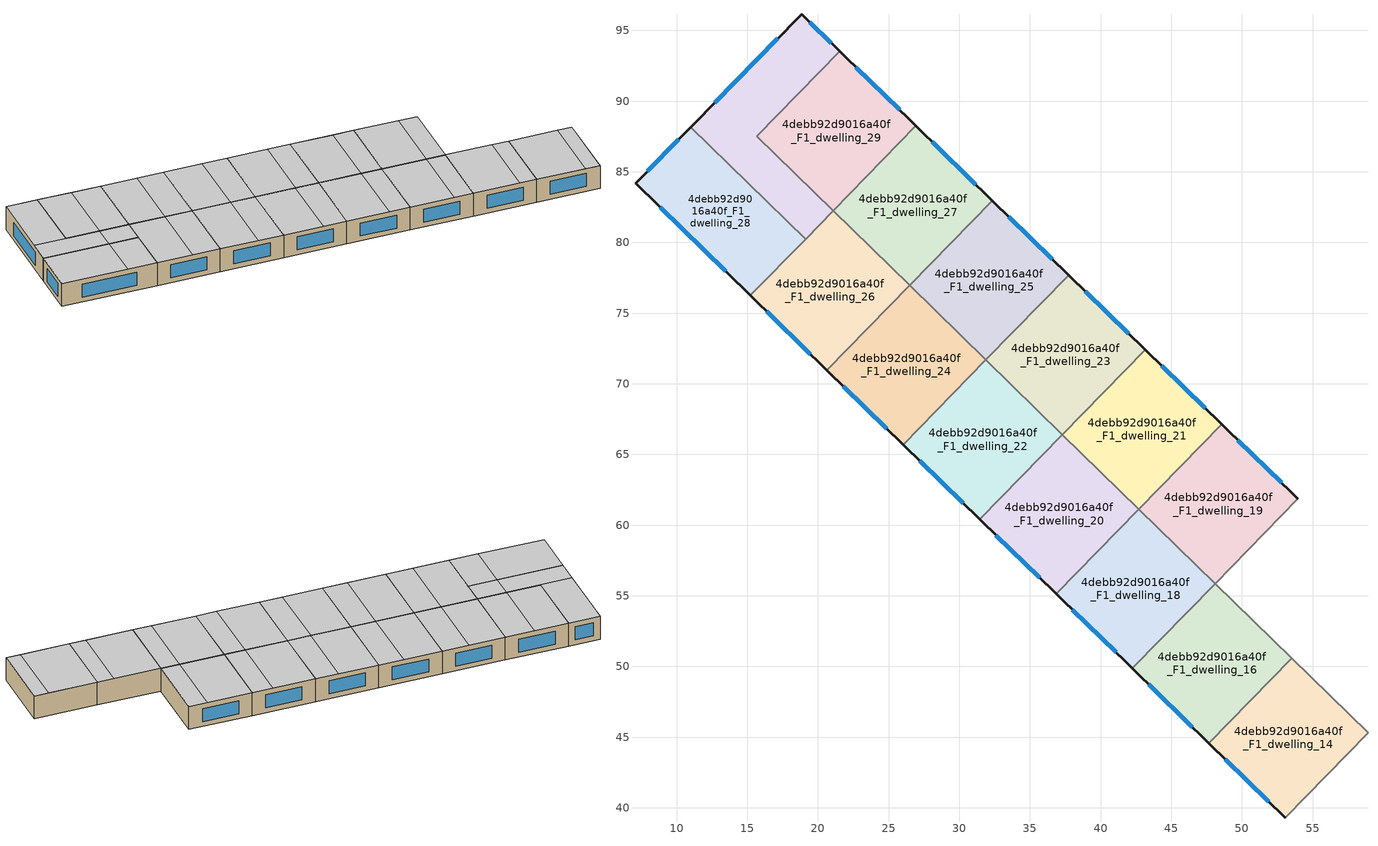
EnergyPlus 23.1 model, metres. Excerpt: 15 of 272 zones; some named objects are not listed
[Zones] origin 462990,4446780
4debb92d9016a40f_F1_dwelling_14
 floor to 4debb92d9016a40f_F0_dwelling_14 (EU_floor_Construction): 58.92,45.3 53.07,39.3 47.66,44.58 53.52,50.58 z3
 wall outside (EU_wall_Construction): 47.66,44.58 53.07,39.3 z3:6
 wall to 4debb92d9016a40f_F1_dwelling_16 (EU_wall_Construction): 53.52,50.58 47.66,44.58 z3:6
 wall to 4debb92d9016a40f_F1_dwelling_15 (EU_wall_Construction): 58.92,45.3 53.52,50.58 z3:6
 wall to 4debb92d9016a40f_F1_dwelling_12 (EU_wall_Construction): 53.07,39.3 58.92,45.3 z3:6
 window (EU_Window_Construction): 48.82,43.45 51.91,40.43 z3.64:5.36
 ceiling to 4debb92d9016a40f_F2_dwelling_14 (EU_floor_Construction): 51.81,40.54 57.66,46.53 53.52,50.58 47.66,44.58 z6
 ceiling to 4debb92d9016a40f_F2_dwelling_12 (EU_floor_Construction): 53.07,39.3 58.92,45.3 57.66,46.53 51.81,40.54 z6
4debb92d9016a40f_F1_dwelling_16
 floor to 4debb92d9016a40f_F0_dwelling_16 (EU_floor_Construction): 53.52,50.58 47.66,44.58 42.26,49.86 48.11,55.86 z3
 wall outside (EU_wall_Construction): 42.26,49.86 47.66,44.58 z3:6
 wall to 4debb92d9016a40f_F1_dwelling_18 (EU_wall_Construction): 48.11,55.86 42.26,49.86 z3:6
 wall to 4debb92d9016a40f_F1_dwelling_17 (EU_wall_Construction): 53.52,50.58 48.11,55.86 z3:6
 window (EU_Window_Construction): 43.41,48.73 46.5,45.71 z3.64:5.36
 ceiling adiabatic (EU_roof_Construction): 46.22,45.99 52.08,51.99 48.11,55.86 42.26,49.86 z6
 ceiling to 4debb92d9016a40f_F2_dwelling_14 (EU_floor_Construction): 47.66,44.58 53.52,50.58 52.08,51.99 46.22,45.99 z6
4debb92d9016a40f_F1_dwelling_18
 floor to 4debb92d9016a40f_F0_dwelling_18 (EU_floor_Construction): 48.11,55.86 42.26,49.86 36.85,55.14 42.71,61.14 z3
 wall outside (EU_wall_Construction): 36.85,55.14 42.26,49.86 z3:6
 wall to 4debb92d9016a40f_F1_dwelling_20 (EU_wall_Construction): 42.71,61.14 36.85,55.14 z3:6
 wall to 4debb92d9016a40f_F1_dwelling_19 (EU_wall_Construction): 48.11,55.86 42.71,61.14 z3:6
 window (EU_Window_Construction): 38.01,54.01 41.1,50.99 z3.64:5.36
 ceiling to 4debb92d9016a40f_F2_dwelling_18 (EU_floor_Construction): 40.64,51.44 46.49,57.44 42.71,61.14 36.85,55.14 z6
 ceiling to 4debb92d9016a40f_F2_dwelling_16 (EU_floor_Construction): 42.26,49.86 48.11,55.86 46.49,57.44 40.64,51.44 z6
4debb92d9016a40f_F1_dwelling_19
 floor to 4debb92d9016a40f_F0_dwelling_19 (EU_floor_Construction): 53.97,61.86 48.11,55.86 42.71,61.14 48.56,67.13 z3
 wall outside (EU_wall_Construction): 53.97,61.86 48.56,67.13 z3:6
 wall to 4debb92d9016a40f_F1_dwelling_21 (EU_wall_Construction): 48.56,67.13 42.71,61.14 z3:6
 wall to 4debb92d9016a40f_F1_dwelling_17 (EU_wall_Construction): 48.11,55.86 53.97,61.86 z3:6
 window (EU_Window_Construction): 52.81,62.99 49.72,66 z3.64:5.36
 ceiling to 4debb92d9016a40f_F2_dwelling_19 (EU_floor_Construction): 46.49,57.44 52.35,63.44 48.56,67.13 42.71,61.14 z6
 ceiling to 4debb92d9016a40f_F2_dwelling_17 (EU_floor_Construction): 48.11,55.86 53.97,61.85 52.35,63.44 46.49,57.44 z6
4debb92d9016a40f_F1_dwelling_20
 floor to 4debb92d9016a40f_F0_dwelling_20 (EU_floor_Construction): 42.71,61.14 36.85,55.14 31.45,60.42 37.3,66.41 z3
 wall outside (EU_wall_Construction): 31.45,60.42 36.85,55.14 z3:6
 wall to 4debb92d9016a40f_F1_dwelling_22 (EU_wall_Construction): 37.3,66.41 31.45,60.42 z3:6
 wall to 4debb92d9016a40f_F1_dwelling_21 (EU_wall_Construction): 42.71,61.14 37.3,66.41 z3:6
 window (EU_Window_Construction): 32.6,59.29 35.69,56.27 z3.64:5.36
 ceiling to 4debb92d9016a40f_F2_dwelling_20 (EU_floor_Construction): 35.05,56.9 40.91,62.89 37.3,66.41 31.45,60.42 z6
 ceiling to 4debb92d9016a40f_F2_dwelling_18 (EU_floor_Construction): 36.85,55.14 42.71,61.14 40.91,62.89 35.05,56.9 z6
4debb92d9016a40f_F1_dwelling_21
 floor to 4debb92d9016a40f_F0_dwelling_21 (EU_floor_Construction): 48.56,67.13 42.71,61.14 37.3,66.41 43.16,72.41 z3
 wall outside (EU_wall_Construction): 48.56,67.13 43.16,72.41 z3:6
 wall to 4debb92d9016a40f_F1_dwelling_23 (EU_wall_Construction): 43.16,72.41 37.3,66.41 z3:6
 window (EU_Window_Construction): 47.41,68.26 44.32,71.28 z3.64:5.36
 ceiling to 4debb92d9016a40f_F2_dwelling_21 (EU_floor_Construction): 40.91,62.9 46.76,68.89 43.16,72.41 37.3,66.41 z6
 ceiling to 4debb92d9016a40f_F2_dwelling_19 (EU_floor_Construction): 42.71,61.14 48.56,67.13 46.76,68.89 40.91,62.9 z6
4debb92d9016a40f_F1_dwelling_22
 floor to 4debb92d9016a40f_F0_dwelling_22 (EU_floor_Construction): 37.3,66.41 31.45,60.42 26.04,65.7 31.9,71.69 z3
 wall outside (EU_wall_Construction): 26.04,65.7 31.45,60.42 z3:6
 wall to 4debb92d9016a40f_F1_dwelling_24 (EU_wall_Construction): 31.9,71.69 26.04,65.7 z3:6
 wall to 4debb92d9016a40f_F1_dwelling_23 (EU_wall_Construction): 37.3,66.41 31.9,71.69 z3:6
 window (EU_Window_Construction): 27.2,64.56 30.29,61.55 z3.64:5.36
 ceiling to 4debb92d9016a40f_F2_dwelling_20 (EU_floor_Construction): 31.45,60.42 37.3,66.41 35.32,68.35 29.46,62.35 z6
 ceiling adiabatic (EU_roof_Construction): 31.45,60.42 29.46,62.35 35.32,68.35 31.9,71.69 26.04,65.7 z6
4debb92d9016a40f_F1_dwelling_23
 floor to 4debb92d9016a40f_F0_dwelling_23 (EU_floor_Construction): 43.16,72.41 37.3,66.41 31.9,71.69 37.75,77.69 z3
 wall outside (EU_wall_Construction): 43.16,72.41 37.75,77.69 z3:6
 wall to 4debb92d9016a40f_F1_dwelling_25 (EU_wall_Construction): 37.75,77.69 31.9,71.69 z3:6
 window (EU_Window_Construction): 42,73.54 38.91,76.56 z3.64:5.36
 ceiling to 4debb92d9016a40f_F2_dwelling_23 (EU_floor_Construction): 35.32,68.35 41.18,74.35 37.75,77.69 31.9,71.69 z6
 ceiling to 4debb92d9016a40f_F2_dwelling_21 (EU_floor_Construction): 37.3,66.41 43.16,72.41 41.18,74.35 35.32,68.35 z6
4debb92d9016a40f_F1_dwelling_24
 floor to 4debb92d9016a40f_F0_dwelling_24 (EU_floor_Construction): 31.9,71.69 26.04,65.7 20.63,70.97 26.49,76.97 z3
 wall outside (EU_wall_Construction): 20.63,70.97 26.04,65.7 z3:6
 wall to 4debb92d9016a40f_F1_dwelling_26 (EU_wall_Construction): 26.49,76.97 20.63,70.97 z3:6
 wall to 4debb92d9016a40f_F1_dwelling_25 (EU_wall_Construction): 31.9,71.69 26.49,76.97 z3:6
 window (EU_Window_Construction): 21.79,69.84 24.88,66.83 z3.64:5.36
 ceiling to 4debb92d9016a40f_F2_dwelling_24 (EU_floor_Construction): 23.88,67.81 29.73,73.8 26.49,76.97 20.63,70.97 z6
 ceiling to 4debb92d9016a40f_F2_dwelling_22 (EU_floor_Construction): 26.04,65.7 31.9,71.69 29.73,73.8 23.88,67.81 z6
4debb92d9016a40f_F1_dwelling_25
 floor to 4debb92d9016a40f_F0_dwelling_25 (EU_floor_Construction): 37.75,77.69 31.9,71.69 26.49,76.97 32.35,82.97 z3
 wall outside (EU_wall_Construction): 37.75,77.69 32.35,82.97 z3:6
 wall to 4debb92d9016a40f_F1_dwelling_27 (EU_wall_Construction): 32.35,82.97 26.49,76.97 z3:6
 window (EU_Window_Construction): 36.6,78.82 33.5,81.84 z3.64:5.36
 ceiling to 4debb92d9016a40f_F2_dwelling_25 (EU_floor_Construction): 29.73,73.8 35.59,79.8 32.35,82.97 26.49,76.97 z6
 ceiling to 4debb92d9016a40f_F2_dwelling_23 (EU_floor_Construction): 31.9,71.69 37.75,77.69 35.59,79.8 29.73,73.8 z6
4debb92d9016a40f_F1_dwelling_26
 floor to 4debb92d9016a40f_F0_dwelling_26 (EU_floor_Construction): 26.49,76.97 20.63,70.97 15.23,76.25 21.09,82.25 z3
 wall outside (EU_wall_Construction): 15.23,76.25 20.63,70.97 z3:6
 wall to 4debb92d9016a40f_F1_dwelling_27 (EU_wall_Construction): 26.49,76.97 21.09,82.25 z3:6
 wall to 4debb92d9016a40f_F1_dwelling_28 (EU_wall_Construction): 19.13,80.24 15.23,76.25 z3:6
 wall to 4debb92d9016a40f_F1_dwelling_30 (EU_wall_Construction): 21.09,82.25 19.13,80.24 z3:6
 window (EU_Window_Construction): 16.39,75.12 19.48,72.1 z3.64:5.36
 ceiling to 4debb92d9016a40f_F2_dwelling_26 (EU_floor_Construction): 18.29,73.26 24.15,79.26 21.08,82.25 15.23,76.25 z6
 ceiling to 4debb92d9016a40f_F2_dwelling_24 (EU_floor_Construction): 20.63,70.97 26.49,76.97 24.15,79.26 18.29,73.26 z6
4debb92d9016a40f_F1_dwelling_27
 floor to 4debb92d9016a40f_F0_dwelling_27 (EU_floor_Construction): 32.35,82.97 26.49,76.97 21.09,82.25 26.94,88.25 z3
 wall outside (EU_wall_Construction): 32.35,82.97 26.94,88.25 z3:6
 wall to 4debb92d9016a40f_F1_dwelling_29 (EU_wall_Construction): 26.94,88.25 21.09,82.25 z3:6
 window (EU_Window_Construction): 31.19,84.1 28.1,87.12 z3.64:5.36
 ceiling to 4debb92d9016a40f_F2_dwelling_27 (EU_floor_Construction): 24.15,79.26 30,85.26 26.94,88.25 21.09,82.25 z6
 ceiling to 4debb92d9016a40f_F2_dwelling_25 (EU_floor_Construction): 26.49,76.97 32.35,82.97 30,85.26 24.15,79.26 z6
4debb92d9016a40f_F1_dwelling_28
 floor to 4debb92d9016a40f_F0_dwelling_28 (EU_floor_Construction): 19.13,80.24 15.23,76.25 7.1,84.19 11.01,88.17 z3
 wall outside (EU_wall_Construction): 11.01,88.17 7.1,84.19 15.23,76.25 z3:6
 wall to 4debb92d9016a40f_F1_dwelling_30 (EU_wall_Construction): 19.13,80.24 11.01,88.17 z3:6
 window (EU_Window_Construction): 10.17,87.32 7.94,85.04 / 8.84,82.49 13.49,77.95 z3.64:5.36
 ceiling adiabatic (EU_roof_Construction): 12.71,78.72 16.6,82.71 11.01,88.17 7.1,84.19 z6
 ceiling to 4debb92d9016a40f_F2_dwelling_26 (EU_floor_Construction): 15.23,76.25 19.13,80.24 16.6,82.71 12.71,78.72 z6
4debb92d9016a40f_F1_dwelling_29
 floor to 4debb92d9016a40f_F0_dwelling_29 (EU_floor_Construction): 26.94,88.25 21.09,82.25 15.68,87.53 21.54,93.53 z3
 wall outside (EU_wall_Construction): 26.94,88.25 21.54,93.53 z3:6
 wall to 4debb92d9016a40f_F1_dwelling_30 (EU_wall_Construction): 21.54,93.53 15.68,87.53 21.09,82.25 z3:6
 window (EU_Window_Construction): 25.78,89.38 22.69,92.39 z3.64:5.36
 ceiling to 4debb92d9016a40f_F2_dwelling_29 (EU_floor_Construction): 18.56,84.71 24.42,90.71 21.54,93.53 15.68,87.53 z6
 ceiling to 4debb92d9016a40f_F2_dwelling_27 (EU_floor_Construction): 21.09,82.25 26.94,88.25 24.42,90.71 18.56,84.71 z6
4debb92d9016a40f_F1_dwelling_30
 floor to 4debb92d9016a40f_F0_dwelling_30 (EU_floor_Construction): 21.54,93.53 15.68,87.53 21.09,82.25 19.13,80.24 11.01,88.17 18.85,96.14 z3
 wall outside (EU_wall_Construction): 21.54,93.53 18.85,96.14 11.01,88.17 z3:6
 window (EU_Window_Construction): 17.17,94.43 12.69,89.88 / 20.96,94.09 19.43,95.58 z3.64:5.36
 ceiling to 4debb92d9016a40f_F2_dwelling_29 (EU_floor_Construction): 18.56,84.71 15.68,87.53 21.54,93.53 18.85,96.14 12.97,90.16 18.55,84.7 z6
 ceiling to 4debb92d9016a40f_F2_dwelling_28 (EU_floor_Construction): 16.6,82.71 18.55,84.7 12.97,90.16 11.01,88.17 z6
 ceiling to 4debb92d9016a40f_F2_dwelling_26 (EU_floor_Construction): 19.13,80.24 21.08,82.25 18.56,84.71 16.6,82.71 z6
[Building]
EU S2 Campaign: North Axis=0; Terrain=City; Solar Distribution=FullExterior
[Site:Location]
Yerevan-Zvartnots.Intl.AP: Latitude=40.15; Longitude=44.383; Time Zone=4; Elevation=854
[SizingPeriod:WeatherFileDays]
AnnualSizingPeriod: Begin Month=1; Begin Day of Month=1; End Month=12; End Day of Month=31; Day of Week for Start Day=Monday; Use Weather File Daylight Saving Period=No; Use Weather File Rain and Snow Indicators=No
[MATERIAL]
EU_InternalMass_Material: Roughness=MediumRough; Thickness=0.1; Conductivity=1; Density=1800; Specific Heat=900; Thermal Absorptance=0.9; Solar Absorptance=0.7; Visible Absorptance=0.7
[MATERIAL:NOMASS] Roughness=MediumRough; Thermal Absorptance=0.9; Solar Absorptance=0.7; Visible Absorptance=0.7
Name | Thermal Resistance
EU_wall_NoMass | 1.05043
EU_roof_NoMass | 1.45357
EU_floor_NoMass | 0.478065
[WINDOWMATERIAL:SIMPLEGLAZINGSYSTEM]
EU_Window_SimpleGlazing: UFactor=2.5566; Solar Heat Gain Coefficient=0.75; Visible Transmittance=0.75
[CONSTRUCTION]
EU_wall_Construction: EU_wall_NoMass
EU_roof_Construction: EU_roof_NoMass
EU_floor_Construction: EU_floor_NoMass
EU_Window_Construction: EU_Window_SimpleGlazing
EU_InternalMass_Construction: EU_InternalMass_Material
[ZONE] Type=1; Multiplier=1; Ceiling Height=autocalculate; Floor Area=autocalculate; Part of Total Floor Area=Yes
Name | Volume
4debb92d9016a40f_F1_dwelling_14 | 189.998
4debb92d9016a40f_F1_dwelling_16; 4debb92d9016a40f_F1_dwelling_24; 4debb92d9016a40f_F1_dwelling_25; 4debb92d9016a40f_F1_dwelling_26; 4debb92d9016a40f_F1_dwelling_29 | 189.999
4debb92d9016a40f_F1_dwelling_18; 4debb92d9016a40f_F1_dwelling_22; 4debb92d9016a40f_F1_dwelling_27 | 190
4debb92d9016a40f_F1_dwelling_19 | 190.033
4debb92d9016a40f_F1_dwelling_20 | 189.981
4debb92d9016a40f_F1_dwelling_21 | 189.997
4debb92d9016a40f_F1_dwelling_23 | 190.015
4debb92d9016a40f_F1_dwelling_28 | 190.003
4debb92d9016a40f_F1_dwelling_30 | 189.992
[INTERNALMASS] Construction=EU_InternalMass_Construction
Name | Zone or ZoneList | Surface Area
4debb92d9016a40f_F1_dwelling_14_EU_InternalMass | 4debb92d9016a40f_F1_dwelling_14 | 63.3328
4debb92d9016a40f_F1_dwelling_16_EU_InternalMass | 4debb92d9016a40f_F1_dwelling_16 | 63.333
4debb92d9016a40f_F1_dwelling_18_EU_InternalMass | 4debb92d9016a40f_F1_dwelling_18 | 63.3334
4debb92d9016a40f_F1_dwelling_19_EU_InternalMass | 4debb92d9016a40f_F1_dwelling_19 | 63.3456
4debb92d9016a40f_F1_dwelling_20_EU_InternalMass | 4debb92d9016a40f_F1_dwelling_20 | 63.3258
4debb92d9016a40f_F1_dwelling_21_EU_InternalMass | 4debb92d9016a40f_F1_dwelling_21 | 63.3311
4debb92d9016a40f_F1_dwelling_22_EU_InternalMass | 4debb92d9016a40f_F1_dwelling_22 | 63.332
4debb92d9016a40f_F1_dwelling_23_EU_InternalMass | 4debb92d9016a40f_F1_dwelling_23 | 63.3384
4debb92d9016a40f_F1_dwelling_24_EU_InternalMass | 4debb92d9016a40f_F1_dwelling_24 | 63.333
4debb92d9016a40f_F1_dwelling_25_EU_InternalMass | 4debb92d9016a40f_F1_dwelling_25 | 63.333
4debb92d9016a40f_F1_dwelling_26_EU_InternalMass | 4debb92d9016a40f_F1_dwelling_26 | 63.3357
4debb92d9016a40f_F1_dwelling_27_EU_InternalMass | 4debb92d9016a40f_F1_dwelling_27 | 63.3347
4debb92d9016a40f_F1_dwelling_28_EU_InternalMass | 4debb92d9016a40f_F1_dwelling_28 | 63.3359
4debb92d9016a40f_F1_dwelling_29_EU_InternalMass | 4debb92d9016a40f_F1_dwelling_29 | 63.3343
4debb92d9016a40f_F1_dwelling_30_EU_InternalMass | 4debb92d9016a40f_F1_dwelling_30 | 63.3306
[OTHEREQUIPMENT] Fuel Type=Electricity; Design Level Calculation Method=Watts/Area; Power per Zone Floor Area=1; Fraction Latent=0; Fraction Radiant=0; Fraction Lost=0; Carbon Dioxide Generation Rate=0; EndUse Subcategory=EU_Step8_InternalGains
Name | Zone or ZoneList or Space or SpaceList | Schedule
EU_Step8_InternalGain_4debb92d9016a40f_F1_dwelling_14_f000 | 4debb92d9016a40f_F1_dwelling_14 | EU_Step8_GainSchedule_4debb92d9016a40f_F1_dwelling_14_f000
EU_Step8_InternalGain_4debb92d9016a40f_F1_dwelling_16_f000 | 4debb92d9016a40f_F1_dwelling_16 | EU_Step8_GainSchedule_4debb92d9016a40f_F1_dwelling_16_f000
EU_Step8_InternalGain_4debb92d9016a40f_F1_dwelling_18_f000 | 4debb92d9016a40f_F1_dwelling_18 | EU_Step8_GainSchedule_4debb92d9016a40f_F1_dwelling_18_f000
EU_Step8_InternalGain_4debb92d9016a40f_F1_dwelling_19_f000 | 4debb92d9016a40f_F1_dwelling_19 | EU_Step8_GainSchedule_4debb92d9016a40f_F1_dwelling_19_f000
EU_Step8_InternalGain_4debb92d9016a40f_F1_dwelling_20_f000 | 4debb92d9016a40f_F1_dwelling_20 | EU_Step8_GainSchedule_4debb92d9016a40f_F1_dwelling_20_f000
EU_Step8_InternalGain_4debb92d9016a40f_F1_dwelling_21_f000 | 4debb92d9016a40f_F1_dwelling_21 | EU_Step8_GainSchedule_4debb92d9016a40f_F1_dwelling_21_f000
EU_Step8_InternalGain_4debb92d9016a40f_F1_dwelling_22_f000 | 4debb92d9016a40f_F1_dwelling_22 | EU_Step8_GainSchedule_4debb92d9016a40f_F1_dwelling_22_f000
EU_Step8_InternalGain_4debb92d9016a40f_F1_dwelling_23_f000 | 4debb92d9016a40f_F1_dwelling_23 | EU_Step8_GainSchedule_4debb92d9016a40f_F1_dwelling_23_f000
EU_Step8_InternalGain_4debb92d9016a40f_F1_dwelling_24_f000 | 4debb92d9016a40f_F1_dwelling_24 | EU_Step8_GainSchedule_4debb92d9016a40f_F1_dwelling_24_f000
EU_Step8_InternalGain_4debb92d9016a40f_F1_dwelling_25_f000 | 4debb92d9016a40f_F1_dwelling_25 | EU_Step8_GainSchedule_4debb92d9016a40f_F1_dwelling_25_f000
EU_Step8_InternalGain_4debb92d9016a40f_F1_dwelling_26_f000 | 4debb92d9016a40f_F1_dwelling_26 | EU_Step8_GainSchedule_4debb92d9016a40f_F1_dwelling_26_f000
EU_Step8_InternalGain_4debb92d9016a40f_F1_dwelling_27_f000 | 4debb92d9016a40f_F1_dwelling_27 | EU_Step8_GainSchedule_4debb92d9016a40f_F1_dwelling_27_f000
EU_Step8_InternalGain_4debb92d9016a40f_F1_dwelling_28_f000 | 4debb92d9016a40f_F1_dwelling_28 | EU_Step8_GainSchedule_4debb92d9016a40f_F1_dwelling_28_f000
EU_Step8_InternalGain_4debb92d9016a40f_F1_dwelling_29_f000 | 4debb92d9016a40f_F1_dwelling_29 | EU_Step8_GainSchedule_4debb92d9016a40f_F1_dwelling_29_f000
EU_Step8_InternalGain_4debb92d9016a40f_F1_dwelling_30_f000 | 4debb92d9016a40f_F1_dwelling_30 | EU_Step8_GainSchedule_4debb92d9016a40f_F1_dwelling_30_f000
[ZONEVENTILATION:DESIGNFLOWRATE] Schedule=EU_AlwaysOn; Design Flow Rate Calculation Method=AirChanges/Hour; Air Changes per Hour=0.557805; Ventilation Type=Natural; Fan Pressure Rise=0; Fan Total Efficiency=1; Constant Term Coefficient=1; Temperature Term Coefficient=0; Velocity Term Coefficient=0; Velocity Squared Term Coefficient=0; Minimum Indoor Temperature=-100; Maximum Indoor Temperature=100; Delta Temperature=-100; Minimum Outdoor Temperature=-100; Maximum Outdoor Temperature=100; Maximum Wind Speed=40
Name | Zone or ZoneList or Space or SpaceList
EU_ConstantAir_4debb92d9016a40f_F1_dwelling_14 | 4debb92d9016a40f_F1_dwelling_14
EU_ConstantAir_4debb92d9016a40f_F1_dwelling_16 | 4debb92d9016a40f_F1_dwelling_16
EU_ConstantAir_4debb92d9016a40f_F1_dwelling_18 | 4debb92d9016a40f_F1_dwelling_18
EU_ConstantAir_4debb92d9016a40f_F1_dwelling_19 | 4debb92d9016a40f_F1_dwelling_19
EU_ConstantAir_4debb92d9016a40f_F1_dwelling_20 | 4debb92d9016a40f_F1_dwelling_20
EU_ConstantAir_4debb92d9016a40f_F1_dwelling_21 | 4debb92d9016a40f_F1_dwelling_21
EU_ConstantAir_4debb92d9016a40f_F1_dwelling_22 | 4debb92d9016a40f_F1_dwelling_22
EU_ConstantAir_4debb92d9016a40f_F1_dwelling_23 | 4debb92d9016a40f_F1_dwelling_23
EU_ConstantAir_4debb92d9016a40f_F1_dwelling_24 | 4debb92d9016a40f_F1_dwelling_24
EU_ConstantAir_4debb92d9016a40f_F1_dwelling_25 | 4debb92d9016a40f_F1_dwelling_25
EU_ConstantAir_4debb92d9016a40f_F1_dwelling_26 | 4debb92d9016a40f_F1_dwelling_26
EU_ConstantAir_4debb92d9016a40f_F1_dwelling_27 | 4debb92d9016a40f_F1_dwelling_27
EU_ConstantAir_4debb92d9016a40f_F1_dwelling_28 | 4debb92d9016a40f_F1_dwelling_28
EU_ConstantAir_4debb92d9016a40f_F1_dwelling_29 | 4debb92d9016a40f_F1_dwelling_29
EU_ConstantAir_4debb92d9016a40f_F1_dwelling_30 | 4debb92d9016a40f_F1_dwelling_30
[HVACTEMPLATE:THERMOSTAT] Constant Heating Setpoint=20; Constant Cooling Setpoint=50
EU_HeatOnly_4debb92d9016a40f_F3_dwelling_4; EU_HeatOnly_4debb92d9016a40f_F3_dwelling_5; EU_HeatOnly_4debb92d9016a40f_F3_dwelling_6; EU_HeatOnly_4debb92d9016a40f_F3_dwelling_7; EU_HeatOnly_4debb92d9016a40f_F3_dwelling_8; EU_HeatOnly_4debb92d9016a40f_F3_dwelling_9; EU_HeatOnly_4debb92d9016a40f_F3_dwelling_10; EU_HeatOnly_4debb92d9016a40f_F3_dwelling_11; EU_HeatOnly_4debb92d9016a40f_F3_dwelling_12; EU_HeatOnly_4debb92d9016a40f_F3_dwelling_13; EU_HeatOnly_4debb92d9016a40f_F3_dwelling_14; EU_HeatOnly_4debb92d9016a40f_F3_dwelling_15; EU_HeatOnly_4debb92d9016a40f_F3_dwelling_16; EU_HeatOnly_4debb92d9016a40f_F3_dwelling_17; EU_HeatOnly_4debb92d9016a40f_F3_dwelling_18; EU_HeatOnly_4debb92d9016a40f_F3_dwelling_19; EU_HeatOnly_4debb92d9016a40f_F3_dwelling_20; EU_HeatOnly_4debb92d9016a40f_F3_dwelling_21; EU_HeatOnly_4debb92d9016a40f_F3_dwelling_22; EU_HeatOnly_4debb92d9016a40f_F3_dwelling_23; EU_HeatOnly_4debb92d9016a40f_F3_dwelling_24; EU_HeatOnly_4debb92d9016a40f_F3_dwelling_25; EU_HeatOnly_4debb92d9016a40f_F3_dwelling_26; EU_HeatOnly_4debb92d9016a40f_F3_dwelling_27; EU_HeatOnly_4debb92d9016a40f_F3_dwelling_28; EU_HeatOnly_4debb92d9016a40f_F3_dwelling_29; EU_HeatOnly_4debb92d9016a40f_F4_dwelling_0; EU_HeatOnly_4debb92d9016a40f_F4_dwelling_1; EU_HeatOnly_4debb92d9016a40f_F4_dwelling_2; EU_HeatOnly_4debb92d9016a40f_F4_dwelling_3; EU_HeatOnly_4debb92d9016a40f_F4_dwelling_4; EU_HeatOnly_4debb92d9016a40f_F4_dwelling_5; EU_HeatOnly_4debb92d9016a40f_F4_dwelling_6; EU_HeatOnly_4debb92d9016a40f_F4_dwelling_7; EU_HeatOnly_4debb92d9016a40f_F4_dwelling_8; EU_HeatOnly_4debb92d9016a40f_F4_dwelling_9; EU_HeatOnly_4debb92d9016a40f_F4_dwelling_10; EU_HeatOnly_4debb92d9016a40f_F4_dwelling_11; EU_HeatOnly_4debb92d9016a40f_F4_dwelling_12; EU_HeatOnly_4debb92d9016a40f_F4_dwelling_13; EU_HeatOnly_4debb92d9016a40f_F4_dwelling_14; EU_HeatOnly_4debb92d9016a40f_F4_dwelling_15; EU_HeatOnly_4debb92d9016a40f_F4_dwelling_16; EU_HeatOnly_4debb92d9016a40f_F4_dwelling_17; EU_HeatOnly_4debb92d9016a40f_F4_dwelling_18; EU_HeatOnly_4debb92d9016a40f_F4_dwelling_19; EU_HeatOnly_4debb92d9016a40f_F4_dwelling_20; EU_HeatOnly_4debb92d9016a40f_F4_dwelling_21; EU_HeatOnly_4debb92d9016a40f_F4_dwelling_22; EU_HeatOnly_4debb92d9016a40f_F4_dwelling_23; EU_HeatOnly_4debb92d9016a40f_F4_dwelling_24; EU_HeatOnly_4debb92d9016a40f_F4_dwelling_25; EU_HeatOnly_4debb92d9016a40f_F4_dwelling_26; EU_HeatOnly_4debb92d9016a40f_F4_dwelling_27; EU_HeatOnly_4debb92d9016a40f_F4_dwelling_28; EU_HeatOnly_4debb92d9016a40f_F4_dwelling_29; EU_HeatOnly_4debb92d9016a40f_F5_dwelling_0; EU_HeatOnly_4debb92d9016a40f_F5_dwelling_1; EU_HeatOnly_4debb92d9016a40f_F5_dwelling_2; EU_HeatOnly_4debb92d9016a40f_F5_dwelling_3; EU_HeatOnly_4debb92d9016a40f_F5_dwelling_4; EU_HeatOnly_4debb92d9016a40f_F5_dwelling_5; EU_HeatOnly_4debb92d9016a40f_F5_dwelling_6; EU_HeatOnly_4debb92d9016a40f_F5_dwelling_7; EU_HeatOnly_4debb92d9016a40f_F5_dwelling_8; EU_HeatOnly_4debb92d9016a40f_F5_dwelling_9; EU_HeatOnly_4debb92d9016a40f_F5_dwelling_10; EU_HeatOnly_4debb92d9016a40f_F5_dwelling_11; EU_HeatOnly_4debb92d9016a40f_F5_dwelling_12; EU_HeatOnly_4debb92d9016a40f_F5_dwelling_13; EU_HeatOnly_4debb92d9016a40f_F5_dwelling_14; EU_HeatOnly_4debb92d9016a40f_F5_dwelling_15; EU_HeatOnly_4debb92d9016a40f_F5_dwelling_16; EU_HeatOnly_4debb92d9016a40f_F5_dwelling_17; EU_HeatOnly_4debb92d9016a40f_F5_dwelling_18; EU_HeatOnly_4debb92d9016a40f_F5_dwelling_19; EU_HeatOnly_4debb92d9016a40f_F5_dwelling_20; EU_HeatOnly_4debb92d9016a40f_F5_dwelling_21; EU_HeatOnly_4debb92d9016a40f_F5_dwelling_22; EU_HeatOnly_4debb92d9016a40f_F5_dwelling_23; EU_HeatOnly_4debb92d9016a40f_F5_dwelling_24; EU_HeatOnly_4debb92d9016a40f_F5_dwelling_25; EU_HeatOnly_4debb92d9016a40f_F5_dwelling_26; EU_HeatOnly_4debb92d9016a40f_F5_dwelling_27; EU_HeatOnly_4debb92d9016a40f_F5_dwelling_28; EU_HeatOnly_4debb92d9016a40f_F5_dwelling_29; EU_HeatOnly_4debb92d9016a40f_F6_dwelling_0; EU_HeatOnly_4debb92d9016a40f_F6_dwelling_1; EU_HeatOnly_4debb92d9016a40f_F6_dwelling_2; EU_HeatOnly_4debb92d9016a40f_F6_dwelling_3; EU_HeatOnly_4debb92d9016a40f_F6_dwelling_4; EU_HeatOnly_4debb92d9016a40f_F6_dwelling_5; EU_HeatOnly_4debb92d9016a40f_F6_dwelling_6; EU_HeatOnly_4debb92d9016a40f_F6_dwelling_7; EU_HeatOnly_4debb92d9016a40f_F6_dwelling_8; EU_HeatOnly_4debb92d9016a40f_F6_dwelling_9; EU_HeatOnly_4debb92d9016a40f_F6_dwelling_10; EU_HeatOnly_4debb92d9016a40f_F6_dwelling_11; EU_HeatOnly_4debb92d9016a40f_F6_dwelling_12; EU_HeatOnly_4debb92d9016a40f_F6_dwelling_13; EU_HeatOnly_4debb92d9016a40f_F6_dwelling_14; EU_HeatOnly_4debb92d9016a40f_F6_dwelling_15; EU_HeatOnly_4debb92d9016a40f_F6_dwelling_16; EU_HeatOnly_4debb92d9016a40f_F6_dwelling_17; EU_HeatOnly_4debb92d9016a40f_F6_dwelling_18; EU_HeatOnly_4debb92d9016a40f_F6_dwelling_19; EU_HeatOnly_4debb92d9016a40f_F6_dwelling_20; EU_HeatOnly_4debb92d9016a40f_F6_dwelling_21; EU_HeatOnly_4debb92d9016a40f_F6_dwelling_22; EU_HeatOnly_4debb92d9016a40f_F6_dwelling_23; EU_HeatOnly_4debb92d9016a40f_F6_dwelling_24; EU_HeatOnly_4debb92d9016a40f_F6_dwelling_25; EU_HeatOnly_4debb92d9016a40f_F6_dwelling_26; EU_HeatOnly_4debb92d9016a40f_F6_dwelling_27; EU_HeatOnly_4debb92d9016a40f_F6_dwelling_28; EU_HeatOnly_4debb92d9016a40f_F6_dwelling_29; EU_HeatOnly_4debb92d9016a40f_F7_dwelling_0; EU_HeatOnly_4debb92d9016a40f_F7_dwelling_1; EU_HeatOnly_4debb92d9016a40f_F7_dwelling_2; EU_HeatOnly_4debb92d9016a40f_F7_dwelling_3; EU_HeatOnly_4debb92d9016a40f_F7_dwelling_4; EU_HeatOnly_4debb92d9016a40f_F7_dwelling_5; EU_HeatOnly_4debb92d9016a40f_F7_dwelling_6; EU_HeatOnly_4debb92d9016a40f_F7_dwelling_7; EU_HeatOnly_4debb92d9016a40f_F7_dwelling_8; EU_HeatOnly_4debb92d9016a40f_F7_dwelling_9; EU_HeatOnly_4debb92d9016a40f_F7_dwelling_10; EU_HeatOnly_4debb92d9016a40f_F7_dwelling_11; EU_HeatOnly_4debb92d9016a40f_F7_dwelling_12; EU_HeatOnly_4debb92d9016a40f_F7_dwelling_13; EU_HeatOnly_4debb92d9016a40f_F7_dwelling_14; EU_HeatOnly_4debb92d9016a40f_F7_dwelling_15; EU_HeatOnly_4debb92d9016a40f_F7_dwelling_16; EU_HeatOnly_4debb92d9016a40f_F7_dwelling_17; EU_HeatOnly_4debb92d9016a40f_F7_dwelling_18; EU_HeatOnly_4debb92d9016a40f_F7_dwelling_19; EU_HeatOnly_4debb92d9016a40f_F7_dwelling_20; EU_HeatOnly_4debb92d9016a40f_F7_dwelling_21; EU_HeatOnly_4debb92d9016a40f_F7_dwelling_22; EU_HeatOnly_4debb92d9016a40f_F7_dwelling_23; EU_HeatOnly_4debb92d9016a40f_F7_dwelling_24; EU_HeatOnly_4debb92d9016a40f_F7_dwelling_25; EU_HeatOnly_4debb92d9016a40f_F7_dwelling_26; EU_HeatOnly_4debb92d9016a40f_F7_dwelling_27; EU_HeatOnly_4debb92d9016a40f_F7_dwelling_28; EU_HeatOnly_4debb92d9016a40f_F7_dwelling_29; EU_HeatOnly_4debb92d9016a40f_F8_dwelling_0; EU_HeatOnly_4debb92d9016a40f_F8_dwelling_1; EU_HeatOnly_4debb92d9016a40f_F8_dwelling_2; EU_HeatOnly_4debb92d9016a40f_F8_dwelling_3; EU_HeatOnly_4debb92d9016a40f_F8_dwelling_4; EU_HeatOnly_4debb92d9016a40f_F8_dwelling_5; EU_HeatOnly_4debb92d9016a40f_F8_dwelling_6; EU_HeatOnly_4debb92d9016a40f_F8_dwelling_7; EU_HeatOnly_4debb92d9016a40f_F8_dwelling_8; EU_HeatOnly_4debb92d9016a40f_F8_dwelling_9; EU_HeatOnly_4debb92d9016a40f_F8_dwelling_10; EU_HeatOnly_4debb92d9016a40f_F8_dwelling_11; EU_HeatOnly_4debb92d9016a40f_F8_dwelling_12; EU_HeatOnly_4debb92d9016a40f_F8_dwelling_13; EU_HeatOnly_4debb92d9016a40f_F8_dwelling_14; EU_HeatOnly_4debb92d9016a40f_F8_dwelling_15; EU_HeatOnly_4debb92d9016a40f_F8_dwelling_16; EU_HeatOnly_4debb92d9016a40f_F8_dwelling_17; EU_HeatOnly_4debb92d9016a40f_F8_dwelling_18; EU_HeatOnly_4debb92d9016a40f_F8_dwelling_19; EU_HeatOnly_4debb92d9016a40f_F8_dwelling_20; EU_HeatOnly_4debb92d9016a40f_F8_dwelling_21; EU_HeatOnly_4debb92d9016a40f_F8_dwelling_22; EU_HeatOnly_4debb92d9016a40f_F8_dwelling_23; EU_HeatOnly_4debb92d9016a40f_F8_dwelling_24; EU_HeatOnly_4debb92d9016a40f_F8_dwelling_25; EU_HeatOnly_4debb92d9016a40f_F8_dwelling_26; EU_HeatOnly_4debb92d9016a40f_F8_dwelling_27; EU_HeatOnly_4debb92d9016a40f_F8_dwelling_28; EU_HeatOnly_4debb92d9016a40f_F8_dwelling_29
[HVACTEMPLATE:ZONE:IDEALLOADSAIRSYSTEM] System Availability Schedule=EU_AlwaysOn; Maximum Heating Supply Air Temperature=50; Minimum Cooling Supply Air Temperature=13; Maximum Heating Supply Air Humidity Ratio=0.0156; Minimum Cooling Supply Air Humidity Ratio=0.0077; Heating Limit=NoLimit; Cooling Limit=NoLimit; Heating Availability Schedule=EU_AlwaysOn; Cooling Availability Schedule=EU_CoolingOff; Dehumidification Control Type=ConstantSensibleHeatRatio; Cooling Sensible Heat Ratio=0.7; Dehumidification Setpoint=60; Humidification Control Type=None; Humidification Setpoint=30; Outdoor Air Method=None; Outdoor Air Flow Rate per Person=0.00944; Outdoor Air Flow Rate per Zone Floor Area=0; Outdoor Air Flow Rate per Zone=0; Demand Controlled Ventilation Type=None; Outdoor Air Economizer Type=NoEconomizer; Heat Recovery Type=None; Sensible Heat Recovery Effectiveness=0.7; Latent Heat Recovery Effectiveness=0.65
Name | Template Thermostat
4debb92d9016a40f_F1_dwelling_14 | EU_HeatOnly_4debb92d9016a40f_F1_dwelling_14
4debb92d9016a40f_F1_dwelling_16 | EU_HeatOnly_4debb92d9016a40f_F1_dwelling_16
4debb92d9016a40f_F1_dwelling_18 | EU_HeatOnly_4debb92d9016a40f_F1_dwelling_18
4debb92d9016a40f_F1_dwelling_19 | EU_HeatOnly_4debb92d9016a40f_F1_dwelling_19
4debb92d9016a40f_F1_dwelling_20 | EU_HeatOnly_4debb92d9016a40f_F1_dwelling_20
4debb92d9016a40f_F1_dwelling_21 | EU_HeatOnly_4debb92d9016a40f_F1_dwelling_21
4debb92d9016a40f_F1_dwelling_22 | EU_HeatOnly_4debb92d9016a40f_F1_dwelling_22
4debb92d9016a40f_F1_dwelling_23 | EU_HeatOnly_4debb92d9016a40f_F1_dwelling_23
4debb92d9016a40f_F1_dwelling_24 | EU_HeatOnly_4debb92d9016a40f_F1_dwelling_24
4debb92d9016a40f_F1_dwelling_25 | EU_HeatOnly_4debb92d9016a40f_F1_dwelling_25
4debb92d9016a40f_F1_dwelling_26 | EU_HeatOnly_4debb92d9016a40f_F1_dwelling_26
4debb92d9016a40f_F1_dwelling_27 | EU_HeatOnly_4debb92d9016a40f_F1_dwelling_27
4debb92d9016a40f_F1_dwelling_28 | EU_HeatOnly_4debb92d9016a40f_F1_dwelling_28
4debb92d9016a40f_F1_dwelling_29 | EU_HeatOnly_4debb92d9016a40f_F1_dwelling_29
4debb92d9016a40f_F1_dwelling_30 | EU_HeatOnly_4debb92d9016a40f_F1_dwelling_30
[SIZING:ZONE] Zone Cooling Design Supply Air Temperature Input Method=SupplyAirTemperature; Zone Cooling Design Supply Air Temperature=13; Zone Heating Design Supply Air Temperature Input Method=SupplyAirTemperature; Zone Heating Design Supply Air Temperature=50; Zone Cooling Design Supply Air Humidity Ratio=0.008; Zone Heating Design Supply Air Humidity Ratio=0.008; Cooling Design Air Flow Method=DesignDay; Cooling Design Air Flow Rate=0; Cooling Minimum Air Flow per Zone Floor Area=0.000762; Cooling Minimum Air Flow=0; Cooling Minimum Air Flow Fraction=0.2; Heating Design Air Flow Method=DesignDay; Heating Design Air Flow Rate=0; Heating Maximum Air Flow per Zone Floor Area=0.002032; Heating Maximum Air Flow=0.141576; Heating Maximum Air Flow Fraction=0.3; Account for Dedicated Outdoor Air System=No; Dedicated Outdoor Air System Control Strategy=NeutralSupplyAir; Dedicated Outdoor Air Low Setpoint Temperature for Design=autosize; Dedicated Outdoor Air High Setpoint Temperature for Design=autosize; Zone Load Sizing Method=Sensible Load Only No Latent Load; Zone Latent Cooling Design Supply Air Humidity Ratio Input Method=HumidityRatioDifference; Zone Cooling Design Supply Air Humidity Ratio Difference=0.005; Zone Latent Heating Design Supply Air Humidity Ratio Input Method=HumidityRatioDifference; Zone Humidification Design Supply Air Humidity Ratio Difference=0.005
4debb92d9016a40f_F1_dwelling_14; 4debb92d9016a40f_F1_dwelling_16; 4debb92d9016a40f_F1_dwelling_18; 4debb92d9016a40f_F1_dwelling_19; 4debb92d9016a40f_F1_dwelling_20; 4debb92d9016a40f_F1_dwelling_21; 4debb92d9016a40f_F1_dwelling_22; 4debb92d9016a40f_F1_dwelling_23; 4debb92d9016a40f_F1_dwelling_24; 4debb92d9016a40f_F1_dwelling_25; 4debb92d9016a40f_F1_dwelling_26; 4debb92d9016a40f_F1_dwelling_27; 4debb92d9016a40f_F1_dwelling_28; 4debb92d9016a40f_F1_dwelling_29; 4debb92d9016a40f_F1_dwelling_30
[SCHEDULE:CONSTANT]
Name | Hourly Value
EU_AlwaysOn | 1
EU_CoolingOff | 0
[SCHEDULE:FILE] Column Number=1; Rows to Skip at Top=0; Number of Hours of Data=8760; Column Separator=Comma; Interpolate to Timestep=No; Minutes per Item=60; Adjust Schedule for Daylight Savings=Yes
Name | File
EU_Step8_GainSchedule_4debb92d9016a40f_F1_dwelling_14_f000 | ../../schedules/4debb92d9016a40f/4debb92d9016a40f_F1_dwelling_14_f000_gain.csv
EU_Step8_GainSchedule_4debb92d9016a40f_F1_dwelling_16_f000 | ../../schedules/4debb92d9016a40f/4debb92d9016a40f_F1_dwelling_16_f000_gain.csv
EU_Step8_GainSchedule_4debb92d9016a40f_F1_dwelling_18_f000 | ../../schedules/4debb92d9016a40f/4debb92d9016a40f_F1_dwelling_18_f000_gain.csv
EU_Step8_GainSchedule_4debb92d9016a40f_F1_dwelling_19_f000 | ../../schedules/4debb92d9016a40f/4debb92d9016a40f_F1_dwelling_19_f000_gain.csv
EU_Step8_GainSchedule_4debb92d9016a40f_F1_dwelling_20_f000 | ../../schedules/4debb92d9016a40f/4debb92d9016a40f_F1_dwelling_20_f000_gain.csv
EU_Step8_GainSchedule_4debb92d9016a40f_F1_dwelling_21_f000 | ../../schedules/4debb92d9016a40f/4debb92d9016a40f_F1_dwelling_21_f000_gain.csv
EU_Step8_GainSchedule_4debb92d9016a40f_F1_dwelling_22_f000 | ../../schedules/4debb92d9016a40f/4debb92d9016a40f_F1_dwelling_22_f000_gain.csv
EU_Step8_GainSchedule_4debb92d9016a40f_F1_dwelling_23_f000 | ../../schedules/4debb92d9016a40f/4debb92d9016a40f_F1_dwelling_23_f000_gain.csv
EU_Step8_GainSchedule_4debb92d9016a40f_F1_dwelling_24_f000 | ../../schedules/4debb92d9016a40f/4debb92d9016a40f_F1_dwelling_24_f000_gain.csv
EU_Step8_GainSchedule_4debb92d9016a40f_F1_dwelling_25_f000 | ../../schedules/4debb92d9016a40f/4debb92d9016a40f_F1_dwelling_25_f000_gain.csv
EU_Step8_GainSchedule_4debb92d9016a40f_F1_dwelling_26_f000 | ../../schedules/4debb92d9016a40f/4debb92d9016a40f_F1_dwelling_26_f000_gain.csv
EU_Step8_GainSchedule_4debb92d9016a40f_F1_dwelling_27_f000 | ../../schedules/4debb92d9016a40f/4debb92d9016a40f_F1_dwelling_27_f000_gain.csv
EU_Step8_GainSchedule_4debb92d9016a40f_F1_dwelling_28_f000 | ../../schedules/4debb92d9016a40f/4debb92d9016a40f_F1_dwelling_28_f000_gain.csv
EU_Step8_GainSchedule_4debb92d9016a40f_F1_dwelling_29_f000 | ../../schedules/4debb92d9016a40f/4debb92d9016a40f_F1_dwelling_29_f000_gain.csv
EU_Step8_GainSchedule_4debb92d9016a40f_F1_dwelling_30_f000 | ../../schedules/4debb92d9016a40f/4debb92d9016a40f_F1_dwelling_30_f000_gain.csv
